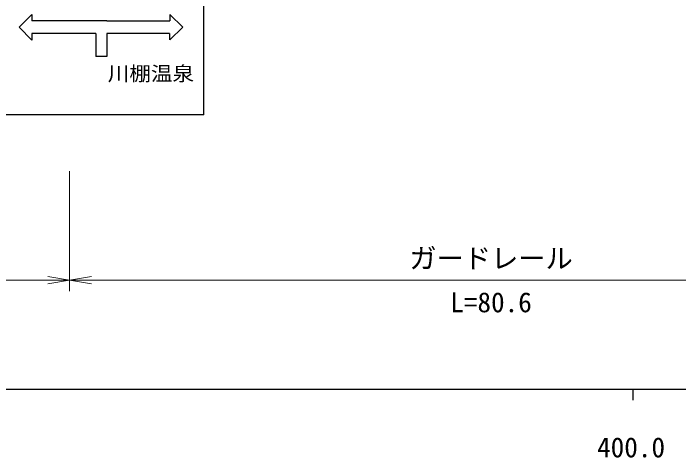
# Model space of a CAD drawing. Units: millimetres, scale not verified. Extents: x 40000 to 680000, y 20000 to 380000.
# Drawn here: x 411179 to 472212, y 198715 to 239466 of the extents above; entities that cross this region are included whole.
import ezdxf
from ezdxf.enums import TextEntityAlignment as Align

# ---------------------------------------------------------------- set-up
doc = ezdxf.new("R2010")
doc.units = ezdxf.units.MM
doc.header["$LTSCALE"] = 1000
for name, color, linetype, lineweight in [('M-STR-HTXT', 7, 'Continuous', 13), ('M-STR-STRC', 7, 'Continuous', 25), ('M-TTL-BAND', 7, 'Continuous', 25), ('M-WORK', 1, 'Continuous', 13)]:
    doc.layers.add(name, color=color, linetype=linetype, lineweight=lineweight)
doc.styles.add('ＭＳ ゴシック', font='')
doc.styles.get('ＭＳ ゴシック').set_extended_font_data('MS Gothic')

# ---------------------------------------------------------------- blocks, each defined once
blk = doc.blocks.new('open_arrow')
at = {"color": 0, "linetype": 'Continuous', "lineweight": -2}
blk.add_lwpolyline([(7.5, 1.25), (0, 0), (7.5, -1.25)], dxfattribs=at)

msp = doc.modelspace()

# ---------------------------------------------------------------- linework, layer by layer
at = {"layer": 'M-STR-HTXT'}
for p, q in [((416342, 225000), (416342, 214000)), ((416342, 225000), (416342, 214000)), ((247087, 215000), (416342, 215000)), ((416342, 215000), (493555, 215000))]:
    msp.add_line(p, q, dxfattribs=at)
at = {"layer": 'M-STR-STRC'}
for p, q in [((428665, 230156), (428665, 245713)), ((411719, 238183), (412889, 239353)), ((412889, 239353), (412889, 238777)), ((425544, 239362), (425544, 238777)), ((426714, 238192), (425544, 239362)), ((419753, 238777), (412889, 238777)), ((419753, 238777), (425544, 238777)), ((412889, 237013), (411719, 238183)), ((425544, 237022), (426714, 238192)), ((418757, 237607), (412889, 237607)), ((412889, 237607), (412889, 237013)), ((418760, 237607), (418757, 235495)), ((425511, 237607), (419752, 237607)), ((419752, 237607), (419752, 235495)), ((425511, 237607), (425511, 237022)), ((419752, 235495), (418757, 235495)), ((428665, 230156), (410089, 230156))]:
    msp.add_line(p, q, dxfattribs=at)
at = {"layer": 'M-TTL-BAND'}
for p, q in [((40000, 205000), (579000, 205000)), ((468000, 205000), (468000, 204000))]:
    msp.add_line(p, q, dxfattribs=at)
at = {"layer": 'M-WORK'}
for points, knots in [([(469017, 261811), (469067, 260498), (469073, 260076), (469275, 258986), (469454, 258024), (469618, 257496), (469915, 256562), (470206, 255643), (470274, 255073), (470767, 254244), (471419, 253149), (472017, 252687), (472952, 251820), (474005, 250843), (474590, 250256), (475829, 249529), (476476, 249150), (476879, 249003), (477587, 248756), (478443, 248459), (478935, 248316), (479825, 248144), (481003, 247916), (481691, 247982), (482889, 247904), (484833, 247776), (485926, 247765), (487870, 247637), (489204, 247550), (489951, 247498), (491280, 247371), (492145, 247289), (492656, 247369), (493492, 247131), (494258, 246913), (494675, 246718), (495357, 246305), (496095, 245858), (496410, 245463), (497035, 244867), (497491, 244432), (497751, 244184), (498118, 243672), (498708, 242850), (498861, 242279), (499290, 241364), (499664, 240568), (499780, 240298), (500196, 239303)], [0, 0, 0, 0, 1, 1, 1, 2, 2, 2, 3, 3, 3, 4, 4, 4, 5, 5, 5, 6, 6, 6, 7, 7, 7, 8, 8, 8, 9, 9, 9, 10, 10, 10, 11, 11, 11, 12, 12, 12, 13, 13, 13, 14, 14, 14, 15, 15, 15, 16, 16, 16, 16]), ([(467366, 261110), (467558, 259577), (467596, 259139), (467854, 257896), (468020, 257101), (468089, 256647), (468334, 255872), (468733, 254612), (468917, 253880), (469515, 252701), (469999, 251746), (470299, 251210), (470980, 250384), (471571, 249667), (471972, 249296), (472765, 248812), (473445, 248397), (473926, 248365), (474683, 248119), (475385, 247892), (475778, 247762), (476495, 247586), (477748, 247280), (478474, 247220), (479745, 247000), (482208, 246575), (483596, 246386), (486059, 245961), (487851, 245652), (488869, 245546), (490641, 245135), (491431, 244953), (491876, 244849), (492639, 244576), (493538, 244255), (494025, 244005), (494824, 243484), (495466, 243064), (495814, 242785), (496316, 242205), (496834, 241606), (496942, 241137), (497279, 240420), (497501, 239948), (497575, 239783), (497812, 239195)], [0, 0, 0, 0, 1, 1, 1, 2, 2, 2, 3, 3, 3, 4, 4, 4, 5, 5, 5, 6, 6, 6, 7, 7, 7, 8, 8, 8, 9, 9, 9, 10, 10, 10, 11, 11, 11, 12, 12, 12, 13, 13, 13, 14, 14, 14, 15, 15, 15, 15]), ([(465849, 260466), (465994, 258505), (466042, 257935), (466290, 256328), (466558, 254591), (466676, 253598), (467213, 251924), (467585, 250767), (467782, 250087), (468439, 249064), (469137, 247977), (469634, 247410), (470623, 246578), (471809, 245581), (472609, 245186), (473980, 244464), (475080, 243885), (475712, 243565), (476902, 243203), (477890, 242903), (478479, 242782), (479513, 242777), (480500, 242773), (481044, 242954), (482017, 243124), (483450, 243373), (484222, 243691), (485667, 243869), (486814, 244011), (487477, 244120), (488624, 243976), (489571, 243857), (490088, 243655), (490968, 243283), (492087, 242811), (492627, 242340), (493552, 241552), (493951, 241212), (494135, 240971), (494431, 240539), (494784, 240025), (494868, 239773), (495124, 239101)], [0, 0, 0, 0, 1, 1, 1, 2, 2, 2, 3, 3, 3, 4, 4, 4, 5, 5, 5, 6, 6, 6, 7, 7, 7, 8, 8, 8, 9, 9, 9, 10, 10, 10, 11, 11, 11, 12, 12, 12, 13, 13, 13, 14, 14, 14, 14])]:
    msp.add_open_spline(points, degree=3, knots=knots, dxfattribs=at)

# ---------------------------------------------------------------- block references
at = {"layer": 'M-STR-HTXT', "xscale": 267, "yscale": 267, "rotation": 180}
msp.add_blockref('open_arrow', (416342, 215000), dxfattribs=at)
at = {"layer": 'M-STR-HTXT', "xscale": 267, "yscale": 267}
msp.add_blockref('open_arrow', (416342, 215000), dxfattribs=at)

# ---------------------------------------------------------------- texts
at = {"layer": 'M-STR-HTXT', "style": 'ＭＳ ゴシック'}
msp.add_text('ガードレール', height=1833, dxfattribs=at).set_placement((455000, 217000), align=Align.MIDDLE_CENTER)
msp.add_text('L=80.6', height=1833, dxfattribs=at).set_placement((455000, 211500), align=Align.BOTTOM_CENTER)
at = {"layer": 'M-STR-STRC', "style": 'ＭＳ ゴシック', "width": 1.1}
msp.add_text('川棚温泉', height=1320, dxfattribs=at).set_placement((423800, 233941), align=Align.MIDDLE_CENTER)
at = {"layer": 'M-TTL-BAND', "style": 'ＭＳ ゴシック'}
msp.add_text('400.0', height=1833, dxfattribs=at).set_placement((467844, 198195), align=Align.BOTTOM_CENTER)

doc.saveas('drawing.dxf')
